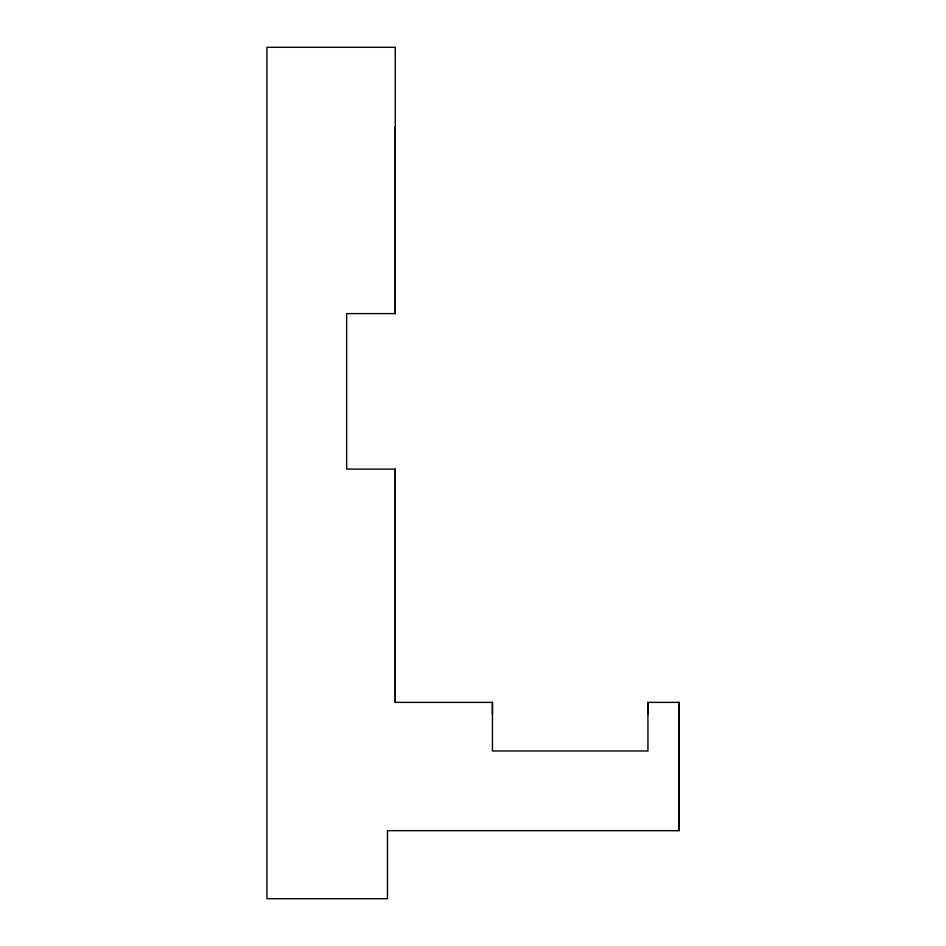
<?xml version="1.0" encoding="UTF-8"?>
<svg xmlns="http://www.w3.org/2000/svg" width="946" height="946" viewBox="0 0 946 946"><rect width="100%" height="100%" fill="white"/><g stroke="black" fill="none" stroke-linecap="round" stroke-linejoin="round"><path stroke-width="1.42" d="M395.251 313.611L395.251 47.3L266.949 47.3L266.949 898.7L387.47 898.7L387.47 830.671L679.051 830.671L679.051 702.37L647.939 702.37L647.939 750.97L492.44 750.97L492.44 702.37L395.251 702.37L395.251 469.11L346.65 469.11L346.65 313.611L395.251 313.611L395.251 127.001M679.051 702.37L679.051 830.671M647.939 702.37L647.939 714.041M492.44 702.37L492.44 714.041M395.251 469.11L395.251 702.37"/></g></svg>
